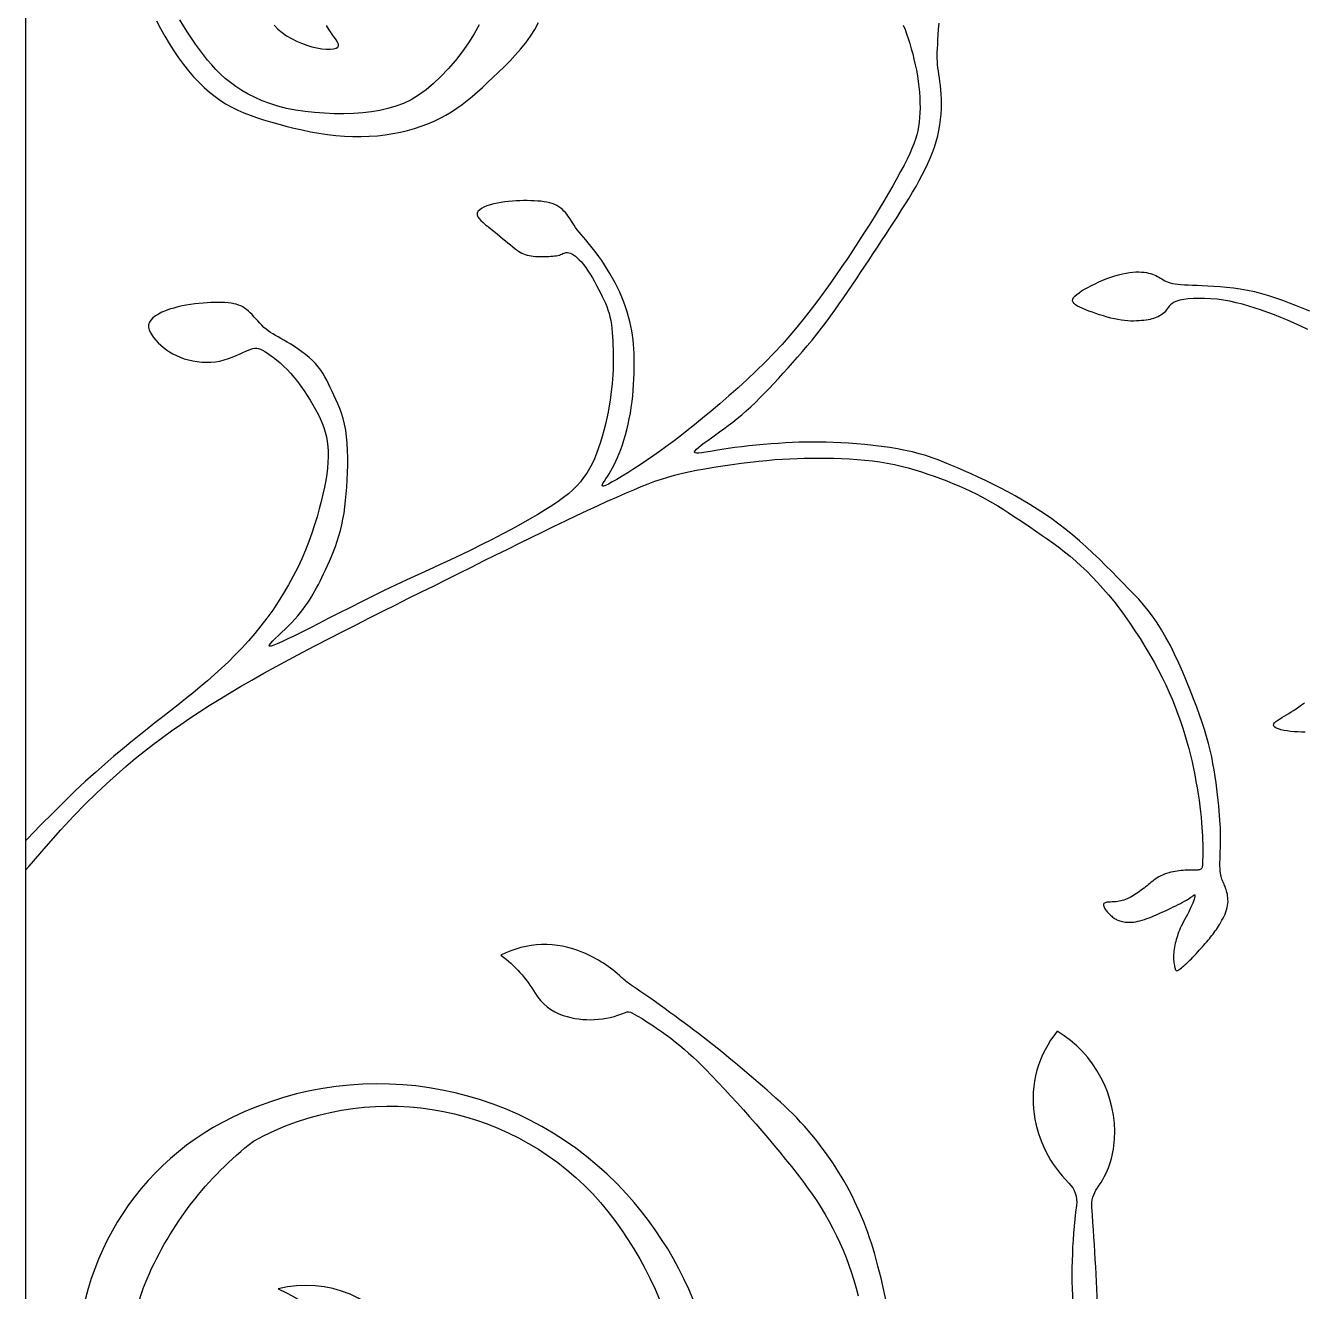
# Model space of a CAD drawing. Header units: millimetres. Extents: x 14385 to 129787, y 107826 to 186798.
# Drawn here: x 30828.7 to 31247, y 118956.4 to 119370.6 of the extents above; entities that cross this region are included whole.
import ezdxf

# ---------------------------------------------------------------- set-up
doc = ezdxf.new("R2010")
doc.units = ezdxf.units.MM
doc.header["$LTSCALE"] = 1000

msp = doc.modelspace()

# ---------------------------------------------------------------- linework, layer by layer
at = {"color": 252, "ltscale": 0.1}
msp.add_lwpolyline([(31528.71, 119784.86), (30828.71, 119784.86), (30828.71, 117984.86), (31528.71, 117984.86)], close=True, dxfattribs=at)
for points in [[(30828.71, 119094.23), (30829.84, 119095.56), (30835.42, 119102), (30840.26, 119107.41), (30844.5, 119111.97), (30848.3, 119115.89), (30851.81, 119119.35), (30855.16, 119122.52), (30858.4, 119125.46), (30861.54, 119128.2), (30864.6, 119130.76), (30867.61, 119133.17), (30870.58, 119135.46), (30873.54, 119137.66), (30876.49, 119139.8), (30879.47, 119141.89), (30882.49, 119143.96), (30885.58, 119146.01), (30888.75, 119148.07), (30892.03, 119150.13), (30895.43, 119152.2), (30898.99, 119154.31), (30902.72, 119156.46), (30906.63, 119158.66), (30910.7, 119160.9), (30914.9, 119163.17), (30919.21, 119165.46), (30923.58, 119167.76), (30928, 119170.05), (30932.43, 119172.32), (30936.84, 119174.56), (30941.2, 119176.77), (30945.52, 119178.94), (30949.79, 119181.08), (30954.01, 119183.19), (30958.2, 119185.27), (30962.34, 119187.33), (30966.44, 119189.37), (30970.51, 119191.4), (30974.54, 119193.41), (30978.53, 119195.41), (30982.49, 119197.38), (30986.4, 119199.33), (30990.27, 119201.26), (30994.09, 119203.14), (30997.87, 119204.99), (31001.6, 119206.8), (31005.27, 119208.56), (31008.86, 119210.27), (31012.36, 119211.91), (31015.74, 119213.47), (31018.98, 119214.94), (31022.06, 119216.32), (31024.95, 119217.59), (31027.63, 119218.73), (31030.1, 119219.76), (31032.4, 119220.67), (31034.57, 119221.48), (31036.68, 119222.2), (31038.78, 119222.86), (31040.92, 119223.46), (31043.17, 119224.02), (31045.57, 119224.56), (31048.17, 119225.08), (31050.93, 119225.59), (31053.82, 119226.08), (31056.78, 119226.55), (31059.78, 119226.99), (31062.76, 119227.39), (31065.69, 119227.75), (31068.52, 119228.07), (31071.21, 119228.34), (31073.78, 119228.57), (31076.26, 119228.75), (31078.68, 119228.89), (31081.04, 119228.99), (31083.4, 119229.06), (31085.76, 119229.1), (31088.15, 119229.11), (31090.6, 119229.09), (31093.1, 119229.05), (31095.62, 119228.97), (31098.16, 119228.84), (31100.7, 119228.67), (31103.23, 119228.45), (31105.72, 119228.17), (31108.16, 119227.83), (31110.55, 119227.42), (31112.88, 119226.95), (31115.16, 119226.42), (31117.39, 119225.85), (31119.58, 119225.22), (31121.73, 119224.56), (31123.84, 119223.87), (31125.92, 119223.14), (31127.98, 119222.39), (31130.01, 119221.62), (31132, 119220.82), (31133.97, 119220), (31135.9, 119219.15), (31137.8, 119218.27), (31139.66, 119217.36), (31141.47, 119216.42), (31143.25, 119215.45), (31145, 119214.45), (31146.72, 119213.41), (31148.44, 119212.34), (31150.15, 119211.25), (31151.88, 119210.12), (31153.63, 119208.96), (31155.4, 119207.77), (31157.22, 119206.56), (31159.07, 119205.31), (31160.95, 119204.02), (31162.84, 119202.7), (31164.73, 119201.33), (31166.63, 119199.92), (31168.51, 119198.46), (31170.37, 119196.95), (31172.21, 119195.38), (31174.02, 119193.75), (31175.82, 119192.05), (31177.6, 119190.26), (31179.36, 119188.4), (31181.12, 119186.44), (31182.88, 119184.38), (31184.64, 119182.21), (31186.4, 119179.93), (31188.15, 119177.56), (31189.89, 119175.1), (31191.59, 119172.59), (31193.25, 119170.04), (31194.86, 119167.46), (31196.39, 119164.88), (31197.85, 119162.32), (31199.21, 119159.8), (31200.48, 119157.3), (31201.67, 119154.84), (31202.78, 119152.42), (31203.81, 119150.02), (31204.76, 119147.65), (31205.65, 119145.32), (31206.47, 119143.01), (31207.23, 119140.73), (31207.93, 119138.48), (31208.58, 119136.25), (31209.18, 119134.05), (31209.73, 119131.86), (31210.24, 119129.7), (31210.7, 119127.55), (31211.14, 119125.42), (31211.53, 119123.3), (31211.9, 119121.21), (31212.23, 119119.16), (31212.53, 119117.16), (31212.79, 119115.21), (31213.02, 119113.33), (31213.22, 119111.54), (31213.38, 119109.83), (31213.5, 119108.23), (31213.6, 119106.73), (31213.67, 119105.33), (31213.71, 119104.04), (31213.73, 119102.85), (31213.75, 119101.76), (31213.75, 119100.77), (31213.74, 119099.89), (31213.74, 119099.1), (31213.73, 119098.41), (31213.72, 119097.81), (31213.71, 119097.28), (31213.69, 119096.82), (31213.68, 119096.41), (31213.66, 119096.07), (31213.64, 119095.76), (31213.61, 119095.49), (31213.58, 119095.26), (31213.53, 119095.06), (31213.47, 119094.88), (31213.38, 119094.74), (31213.27, 119094.61), (31213.13, 119094.51), (31212.94, 119094.43), (31212.72, 119094.37), (31212.46, 119094.32), (31212.16, 119094.29), (31211.83, 119094.27), (31211.46, 119094.25), (31211.05, 119094.24), (31210.61, 119094.24), (31210.14, 119094.24), (31209.64, 119094.24), (31209.11, 119094.23), (31208.56, 119094.22), (31207.98, 119094.2), (31207.37, 119094.16), (31206.74, 119094.11), (31206.09, 119094.04), (31205.42, 119093.95), (31204.73, 119093.83), (31204.03, 119093.69), (31203.32, 119093.53), (31202.62, 119093.34), (31201.93, 119093.12), (31201.25, 119092.89), (31200.61, 119092.63), (31199.99, 119092.34), (31199.41, 119092.04), (31198.87, 119091.72), (31198.36, 119091.38), (31197.86, 119091.02), (31197.39, 119090.66), (31196.92, 119090.28), (31196.46, 119089.9), (31196, 119089.52), (31195.54, 119089.14), (31195.06, 119088.76), (31194.59, 119088.38), (31194.1, 119088.01), (31193.61, 119087.64), (31193.11, 119087.28), (31192.61, 119086.92), (31192.1, 119086.58), (31191.58, 119086.25), (31191.07, 119085.93), (31190.54, 119085.63), (31190.02, 119085.34), (31189.5, 119085.08), (31188.98, 119084.84), (31188.46, 119084.63), (31187.94, 119084.45), (31187.44, 119084.29), (31186.93, 119084.17), (31186.44, 119084.06), (31185.95, 119083.98), (31185.47, 119083.92), (31184.99, 119083.88), (31184.53, 119083.84), (31184.08, 119083.82), (31183.63, 119083.8), (31183.21, 119083.78), (31182.8, 119083.75), (31182.43, 119083.71), (31182.1, 119083.66), (31181.82, 119083.58), (31181.59, 119083.47), (31181.42, 119083.33), (31181.31, 119083.15), (31181.27, 119082.93), (31181.28, 119082.69), (31181.35, 119082.42), (31181.46, 119082.13), (31181.61, 119081.82), (31181.8, 119081.51), (31182.02, 119081.19), (31182.26, 119080.88), (31182.53, 119080.56), (31182.8, 119080.26), (31183.09, 119079.96), (31183.39, 119079.68), (31183.69, 119079.4), (31183.99, 119079.15), (31184.28, 119078.91), (31184.56, 119078.69), (31184.83, 119078.5), (31185.1, 119078.32), (31185.38, 119078.15), (31185.67, 119078), (31185.98, 119077.87), (31186.31, 119077.74), (31186.66, 119077.62), (31187.05, 119077.51), (31187.46, 119077.4), (31187.91, 119077.32), (31188.39, 119077.25), (31188.89, 119077.2), (31189.43, 119077.17), (31189.99, 119077.17), (31190.58, 119077.2), (31191.19, 119077.27), (31191.83, 119077.37), (31192.5, 119077.5), (31193.19, 119077.67), (31193.92, 119077.87), (31194.67, 119078.11), (31195.45, 119078.37), (31196.26, 119078.67), (31197.11, 119079), (31197.97, 119079.36), (31198.86, 119079.74), (31199.75, 119080.14), (31200.65, 119080.55), (31201.54, 119080.96), (31202.42, 119081.38), (31203.29, 119081.79), (31204.13, 119082.2), (31204.94, 119082.59), (31205.72, 119082.98), (31206.46, 119083.36), (31207.16, 119083.72), (31207.82, 119084.08), (31208.42, 119084.43), (31208.96, 119084.77), (31209.45, 119085.1), (31209.88, 119085.4), (31210.24, 119085.67), (31210.55, 119085.89), (31210.8, 119086.05), (31210.99, 119086.14), (31211.12, 119086.14), (31211.19, 119086.04), (31211.21, 119085.83), (31211.17, 119085.53), (31211.08, 119085.13), (31210.93, 119084.65), (31210.74, 119084.09), (31210.5, 119083.48), (31210.22, 119082.8), (31209.9, 119082.09), (31209.54, 119081.34), (31209.15, 119080.57), (31208.74, 119079.77), (31208.32, 119078.98), (31207.9, 119078.18), (31207.49, 119077.4), (31207.1, 119076.64), (31206.74, 119075.91), (31206.42, 119075.22), (31206.13, 119074.56), (31205.87, 119073.92), (31205.64, 119073.31), (31205.44, 119072.71), (31205.25, 119072.11), (31205.08, 119071.52), (31204.93, 119070.91), (31204.78, 119070.3), (31204.65, 119069.67), (31204.52, 119069.04), (31204.42, 119068.41), (31204.33, 119067.78), (31204.26, 119067.17), (31204.21, 119066.57), (31204.19, 119065.98), (31204.2, 119065.43), (31204.22, 119064.9), (31204.27, 119064.39), (31204.33, 119063.92), (31204.39, 119063.48), (31204.47, 119063.08), (31204.55, 119062.72), (31204.62, 119062.39), (31204.69, 119062.1), (31204.76, 119061.86), (31204.83, 119061.66), (31204.92, 119061.51), (31205.03, 119061.41), (31205.16, 119061.37), (31205.33, 119061.38), (31205.53, 119061.44), (31205.78, 119061.56), (31206.07, 119061.74), (31206.4, 119061.97), (31206.77, 119062.25), (31207.17, 119062.57), (31207.59, 119062.94), (31208.04, 119063.34), (31208.51, 119063.78), (31209, 119064.24), (31209.5, 119064.74), (31210.02, 119065.26), (31210.54, 119065.79), (31211.07, 119066.34), (31211.59, 119066.9), (31212.11, 119067.46), (31212.63, 119068.02), (31213.14, 119068.58), (31213.63, 119069.13), (31214.12, 119069.68), (31214.59, 119070.22), (31215.05, 119070.76), (31215.49, 119071.28), (31215.92, 119071.8), (31216.33, 119072.32), (31216.73, 119072.82), (31217.11, 119073.32), (31217.49, 119073.82), (31217.85, 119074.33), (31218.21, 119074.85), (31218.57, 119075.39), (31218.93, 119075.95), (31219.29, 119076.54), (31219.66, 119077.17), (31220.02, 119077.82), (31220.38, 119078.49), (31220.72, 119079.18), (31221.04, 119079.88), (31221.32, 119080.58), (31221.56, 119081.28), (31221.75, 119081.98), (31221.89, 119082.66), (31221.98, 119083.32), (31222.02, 119083.97), (31222.01, 119084.6), (31221.97, 119085.21), (31221.9, 119085.8), (31221.8, 119086.36), (31221.68, 119086.9), (31221.55, 119087.42), (31221.4, 119087.91), (31221.23, 119088.39), (31221.06, 119088.84), (31220.89, 119089.27), (31220.71, 119089.69), (31220.53, 119090.1), (31220.35, 119090.5), (31220.18, 119090.89), (31220.02, 119091.28), (31219.87, 119091.71), (31219.74, 119092.17), (31219.62, 119092.69), (31219.52, 119093.29), (31219.45, 119093.98), (31219.4, 119094.77), (31219.39, 119095.69), (31219.39, 119096.71), (31219.42, 119097.82), (31219.45, 119099.01), (31219.49, 119100.25), (31219.53, 119101.52), (31219.56, 119102.81), (31219.58, 119104.11), (31219.58, 119105.39), (31219.56, 119106.67), (31219.52, 119107.97), (31219.45, 119109.3), (31219.37, 119110.68), (31219.26, 119112.13), (31219.14, 119113.66), (31218.99, 119115.29), (31218.82, 119117.04), (31218.62, 119118.89), (31218.39, 119120.82), (31218.13, 119122.84), (31217.83, 119124.91), (31217.49, 119127.03), (31217.1, 119129.17), (31216.67, 119131.34), (31216.17, 119133.52), (31215.62, 119135.71), (31215, 119137.95), (31214.32, 119140.23), (31213.56, 119142.6), (31212.72, 119145.05), (31211.8, 119147.61), (31210.78, 119150.29), (31209.68, 119153.11), (31208.49, 119156.03), (31207.24, 119158.99), (31205.92, 119161.96), (31204.55, 119164.88), (31203.15, 119167.71), (31201.72, 119170.4), (31200.28, 119172.91), (31198.83, 119175.21), (31197.37, 119177.31), (31195.88, 119179.26), (31194.36, 119181.1), (31192.8, 119182.87), (31191.18, 119184.6), (31189.5, 119186.35), (31187.74, 119188.14), (31185.9, 119190.02), (31183.98, 119191.96), (31181.99, 119193.95), (31179.94, 119195.96), (31177.83, 119197.98), (31175.67, 119199.99), (31173.46, 119201.96), (31171.22, 119203.87), (31168.96, 119205.71), (31166.66, 119207.48), (31164.34, 119209.18), (31162, 119210.8), (31159.63, 119212.37), (31157.24, 119213.87), (31154.84, 119215.31), (31152.41, 119216.7), (31149.97, 119218.04), (31147.53, 119219.33), (31145.09, 119220.56), (31142.68, 119221.74), (31140.29, 119222.87), (31137.96, 119223.94), (31135.69, 119224.96), (31133.48, 119225.92), (31131.36, 119226.82), (31129.29, 119227.67), (31127.25, 119228.46), (31125.21, 119229.2), (31123.14, 119229.88), (31121, 119230.51), (31118.78, 119231.09), (31116.44, 119231.62), (31113.96, 119232.09), (31111.37, 119232.52), (31108.69, 119232.89), (31105.98, 119233.22), (31103.25, 119233.51), (31100.55, 119233.75), (31097.9, 119233.94), (31095.35, 119234.1), (31092.91, 119234.21), (31090.58, 119234.29), (31088.32, 119234.33), (31086.12, 119234.33), (31083.93, 119234.3), (31081.75, 119234.24), (31079.54, 119234.15), (31077.27, 119234.03), (31074.94, 119233.88), (31072.55, 119233.71), (31070.13, 119233.52), (31067.71, 119233.3), (31065.31, 119233.06), (31062.96, 119232.79), (31060.68, 119232.51), (31058.49, 119232.21), (31056.43, 119231.89), (31054.51, 119231.58), (31052.77, 119231.29), (31051.24, 119231.04), (31049.93, 119230.85), (31048.88, 119230.74), (31048.11, 119230.74), (31047.65, 119230.85), (31047.52, 119231.1), (31047.69, 119231.48), (31048.12, 119231.98), (31048.79, 119232.58), (31049.65, 119233.27), (31050.68, 119234.03), (31051.83, 119234.86), (31053.07, 119235.75), (31054.38, 119236.67), (31055.73, 119237.64), (31057.12, 119238.65), (31058.55, 119239.71), (31060, 119240.82), (31061.48, 119241.99), (31062.96, 119243.22), (31064.45, 119244.52), (31065.94, 119245.87), (31067.43, 119247.29), (31068.93, 119248.77), (31070.43, 119250.31), (31071.94, 119251.89), (31073.45, 119253.51), (31074.99, 119255.18), (31076.53, 119256.88), (31078.1, 119258.61), (31079.67, 119260.37), (31081.25, 119262.16), (31082.83, 119263.98), (31084.41, 119265.83), (31085.97, 119267.71), (31087.52, 119269.61), (31089.04, 119271.55), (31090.53, 119273.51), (31092, 119275.49), (31093.45, 119277.5), (31094.87, 119279.52), (31096.28, 119281.56), (31097.68, 119283.62), (31099.07, 119285.68), (31100.46, 119287.75), (31101.85, 119289.83), (31103.23, 119291.9), (31104.61, 119293.98), (31105.99, 119296.06), (31107.36, 119298.13), (31108.71, 119300.19), (31110.06, 119302.23), (31111.39, 119304.27), (31112.71, 119306.29), (31114, 119308.29), (31115.27, 119310.27), (31116.5, 119312.23), (31117.7, 119314.18), (31118.86, 119316.11), (31119.97, 119318.01), (31121.02, 119319.9), (31122.02, 119321.76), (31122.96, 119323.61), (31123.83, 119325.44), (31124.63, 119327.26), (31125.36, 119329.07), (31126.01, 119330.88), (31126.58, 119332.69), (31127.06, 119334.5), (31127.46, 119336.31), (31127.77, 119338.11), (31128, 119339.9), (31128.16, 119341.66), (31128.26, 119343.38), (31128.29, 119345.04), (31128.28, 119346.64), (31128.21, 119348.17), (31128.1, 119349.62), (31127.96, 119350.98), (31127.8, 119352.27), (31127.63, 119353.49), (31127.46, 119354.66), (31127.29, 119355.77), (31127.15, 119356.83), (31127.04, 119357.86), (31126.96, 119358.86), (31126.92, 119359.85), (31126.91, 119360.88), (31126.93, 119361.96), (31126.98, 119363.14), (31127.05, 119364.45), (31127.14, 119365.91), (31127.25, 119367.56), (31127.36, 119369.41), (31127.49, 119371.44)], [(31115.81, 119370.76), (31116.37, 119369.35), (31116.9, 119367.88), (31117.42, 119366.34), (31117.92, 119364.73), (31118.41, 119363.06), (31118.87, 119361.34), (31119.3, 119359.58), (31119.71, 119357.79), (31120.07, 119355.98), (31120.4, 119354.17), (31120.67, 119352.36), (31120.9, 119350.57), (31121.07, 119348.8), (31121.19, 119347.06), (31121.25, 119345.35), (31121.27, 119343.69), (31121.23, 119342.07), (31121.14, 119340.52), (31120.99, 119339.02), (31120.79, 119337.59), (31120.53, 119336.2), (31120.2, 119334.82), (31119.78, 119333.41), (31119.26, 119331.96), (31118.64, 119330.41), (31117.91, 119328.76), (31117.04, 119326.95), (31116.05, 119324.98), (31114.92, 119322.86), (31113.69, 119320.6), (31112.36, 119318.22), (31110.93, 119315.75), (31109.44, 119313.2), (31107.88, 119310.6), (31106.27, 119307.96), (31104.62, 119305.31), (31102.93, 119302.64), (31101.2, 119299.96), (31099.43, 119297.26), (31097.61, 119294.54), (31095.75, 119291.8), (31093.84, 119289.04), (31091.88, 119286.26), (31089.87, 119283.45), (31087.8, 119280.62), (31085.65, 119277.78), (31083.43, 119274.92), (31081.1, 119272.05), (31078.67, 119269.17), (31076.13, 119266.29), (31073.45, 119263.4), (31070.65, 119260.52), (31067.73, 119257.66), (31064.76, 119254.84), (31061.75, 119252.09), (31058.75, 119249.42), (31055.79, 119246.86), (31052.91, 119244.42), (31050.15, 119242.13), (31047.53, 119239.99), (31045.04, 119238.01), (31042.67, 119236.16), (31040.38, 119234.43), (31038.18, 119232.79), (31036.02, 119231.24), (31033.9, 119229.75), (31031.8, 119228.31), (31029.7, 119226.91), (31027.64, 119225.56), (31025.66, 119224.3), (31023.8, 119223.15), (31022.1, 119222.13), (31020.61, 119221.27), (31019.36, 119220.6), (31018.4, 119220.15), (31017.76, 119219.92), (31017.41, 119219.91), (31017.3, 119220.1), (31017.41, 119220.46), (31017.68, 119220.96), (31018.08, 119221.58), (31018.56, 119222.31), (31019.1, 119223.11), (31019.64, 119223.96), (31020.18, 119224.88), (31020.73, 119225.86), (31021.28, 119226.91), (31021.82, 119228.03), (31022.36, 119229.24), (31022.89, 119230.54), (31023.42, 119231.93), (31023.93, 119233.42), (31024.43, 119235), (31024.91, 119236.65), (31025.37, 119238.37), (31025.79, 119240.14), (31026.18, 119241.96), (31026.53, 119243.81), (31026.83, 119245.67), (31027.09, 119247.55), (31027.3, 119249.42), (31027.46, 119251.29), (31027.59, 119253.13), (31027.68, 119254.95), (31027.74, 119256.73), (31027.77, 119258.46), (31027.78, 119260.14), (31027.77, 119261.75), (31027.74, 119263.31), (31027.67, 119264.83), (31027.57, 119266.32), (31027.43, 119267.79), (31027.24, 119269.26), (31027.01, 119270.75), (31026.72, 119272.25), (31026.37, 119273.79), (31025.96, 119275.35), (31025.49, 119276.94), (31024.97, 119278.53), (31024.39, 119280.14), (31023.76, 119281.74), (31023.07, 119283.34), (31022.34, 119284.92), (31021.56, 119286.47), (31020.73, 119288), (31019.87, 119289.5), (31018.98, 119290.95), (31018.08, 119292.36), (31017.17, 119293.71), (31016.25, 119295), (31015.35, 119296.23), (31014.45, 119297.39), (31013.58, 119298.48), (31012.74, 119299.5), (31011.93, 119300.47), (31011.16, 119301.38), (31010.44, 119302.24), (31009.78, 119303.06), (31009.17, 119303.83), (31008.63, 119304.56), (31008.15, 119305.26), (31007.71, 119305.93), (31007.3, 119306.57), (31006.91, 119307.18), (31006.52, 119307.76), (31006.13, 119308.33), (31005.73, 119308.88), (31005.29, 119309.41), (31004.82, 119309.92), (31004.31, 119310.41), (31003.76, 119310.87), (31003.15, 119311.3), (31002.5, 119311.69), (31001.78, 119312.04), (31001, 119312.34), (31000.16, 119312.6), (30999.26, 119312.81), (30998.29, 119312.98), (30997.28, 119313.11), (30996.22, 119313.2), (30995.12, 119313.27), (30993.98, 119313.31), (30992.81, 119313.33), (30991.62, 119313.33), (30990.41, 119313.31), (30989.18, 119313.26), (30987.95, 119313.19), (30986.71, 119313.08), (30985.47, 119312.94), (30984.24, 119312.76), (30983.02, 119312.53), (30981.82, 119312.26), (30980.67, 119311.94), (30979.6, 119311.58), (30978.63, 119311.18), (30977.8, 119310.74), (30977.14, 119310.26), (30976.67, 119309.76), (30976.43, 119309.22), (30976.43, 119308.66), (30976.66, 119308.07), (30977.08, 119307.45), (30977.66, 119306.81), (30978.38, 119306.14), (30979.2, 119305.45), (30980.09, 119304.74), (30981.02, 119304), (30981.96, 119303.24), (30982.91, 119302.47), (30983.84, 119301.7), (30984.76, 119300.94), (30985.65, 119300.2), (30986.49, 119299.5), (30987.29, 119298.84), (30988.04, 119298.24), (30988.72, 119297.7), (30989.34, 119297.23), (30989.93, 119296.81), (30990.49, 119296.45), (30991.04, 119296.15), (30991.59, 119295.89), (30992.16, 119295.67), (30992.76, 119295.49), (30993.4, 119295.35), (30994.08, 119295.24), (30994.79, 119295.15), (30995.51, 119295.09), (30996.26, 119295.06), (30997, 119295.04), (30997.74, 119295.03), (30998.47, 119295.04), (30999.18, 119295.05), (30999.87, 119295.08), (31000.53, 119295.11), (31001.15, 119295.16), (31001.75, 119295.23), (31002.31, 119295.31), (31002.83, 119295.42), (31003.3, 119295.54), (31003.73, 119295.69), (31004.12, 119295.86), (31004.49, 119296.01), (31004.85, 119296.16), (31005.2, 119296.27), (31005.57, 119296.34), (31005.97, 119296.35), (31006.39, 119296.29), (31006.87, 119296.15), (31007.39, 119295.92), (31007.94, 119295.59), (31008.54, 119295.17), (31009.16, 119294.64), (31009.82, 119294.01), (31010.5, 119293.28), (31011.2, 119292.42), (31011.92, 119291.46), (31012.64, 119290.4), (31013.37, 119289.26), (31014.1, 119288.07), (31014.81, 119286.84), (31015.49, 119285.6), (31016.15, 119284.37), (31016.77, 119283.16), (31017.35, 119282), (31017.89, 119280.88), (31018.37, 119279.77), (31018.81, 119278.68), (31019.21, 119277.58), (31019.56, 119276.45), (31019.86, 119275.3), (31020.11, 119274.09), (31020.32, 119272.83), (31020.49, 119271.52), (31020.61, 119270.17), (31020.71, 119268.79), (31020.78, 119267.39), (31020.83, 119265.99), (31020.86, 119264.6), (31020.89, 119263.23), (31020.9, 119261.88), (31020.91, 119260.54), (31020.9, 119259.19), (31020.86, 119257.82), (31020.8, 119256.4), (31020.71, 119254.92), (31020.58, 119253.36), (31020.4, 119251.71), (31020.18, 119249.94), (31019.9, 119248.08), (31019.58, 119246.14), (31019.22, 119244.16), (31018.81, 119242.15), (31018.36, 119240.13), (31017.87, 119238.12), (31017.33, 119236.16), (31016.76, 119234.25), (31016.15, 119232.4), (31015.49, 119230.61), (31014.77, 119228.89), (31014, 119227.24), (31013.15, 119225.65), (31012.24, 119224.14), (31011.25, 119222.69), (31010.17, 119221.31), (31009, 119219.99), (31007.7, 119218.7), (31006.26, 119217.43), (31004.65, 119216.15), (31002.87, 119214.85), (31000.88, 119213.5), (30998.68, 119212.1), (30996.24, 119210.62), (30993.58, 119209.07), (30990.74, 119207.46), (30987.73, 119205.82), (30984.59, 119204.15), (30981.33, 119202.46), (30977.99, 119200.78), (30974.58, 119199.1), (30971.14, 119197.45), (30967.67, 119195.82), (30964.15, 119194.18), (30960.61, 119192.55), (30957.02, 119190.89), (30953.4, 119189.21), (30949.74, 119187.5), (30946.05, 119185.73), (30942.32, 119183.92), (30938.6, 119182.07), (30934.94, 119180.23), (30931.36, 119178.41), (30927.93, 119176.66), (30924.67, 119175), (30921.65, 119173.45), (30918.9, 119172.06), (30916.45, 119170.84), (30914.32, 119169.8), (30912.52, 119168.94), (30911.03, 119168.28), (30909.87, 119167.82), (30909.03, 119167.56), (30908.53, 119167.5), (30908.35, 119167.65), (30908.5, 119168.02), (30908.93, 119168.57), (30909.6, 119169.28), (30910.45, 119170.12), (30911.44, 119171.06), (30912.51, 119172.08), (30913.63, 119173.15), (30914.73, 119174.24), (30915.78, 119175.32), (30916.77, 119176.4), (30917.71, 119177.47), (30918.59, 119178.53), (30919.41, 119179.58), (30920.19, 119180.61), (30920.91, 119181.63), (30921.59, 119182.64), (30922.22, 119183.63), (30922.81, 119184.62), (30923.37, 119185.63), (30923.92, 119186.65), (30924.47, 119187.71), (30925.02, 119188.81), (30925.58, 119189.97), (30926.18, 119191.21), (30926.8, 119192.52), (30927.46, 119193.91), (30928.12, 119195.37), (30928.79, 119196.91), (30929.45, 119198.5), (30930.08, 119200.15), (30930.68, 119201.86), (30931.22, 119203.61), (30931.72, 119205.4), (30932.15, 119207.24), (30932.53, 119209.14), (30932.87, 119211.09), (30933.15, 119213.11), (30933.4, 119215.2), (30933.61, 119217.37), (30933.79, 119219.61), (30933.93, 119221.94), (30934.04, 119224.33), (30934.09, 119226.74), (30934.1, 119229.16), (30934.04, 119231.54), (30933.91, 119233.86), (30933.7, 119236.1), (30933.41, 119238.21), (30933.02, 119240.18), (30932.56, 119242.02), (30932.03, 119243.73), (30931.45, 119245.34), (30930.84, 119246.84), (30930.21, 119248.27), (30929.58, 119249.62), (30928.97, 119250.92), (30928.38, 119252.18), (30927.8, 119253.39), (30927.22, 119254.56), (30926.61, 119255.71), (30925.96, 119256.82), (30925.24, 119257.9), (30924.45, 119258.96), (30923.55, 119260), (30922.54, 119261.02), (30921.45, 119262.02), (30920.28, 119262.98), (30919.07, 119263.9), (30917.84, 119264.78), (30916.62, 119265.6), (30915.43, 119266.35), (30914.29, 119267.04), (30913.23, 119267.65), (30912.24, 119268.21), (30911.31, 119268.72), (30910.45, 119269.21), (30909.63, 119269.69), (30908.85, 119270.17), (30908.1, 119270.69), (30907.38, 119271.25), (30906.68, 119271.87), (30905.99, 119272.54), (30905.32, 119273.23), (30904.67, 119273.95), (30904.03, 119274.66), (30903.4, 119275.36), (30902.78, 119276.02), (30902.18, 119276.64), (30901.58, 119277.2), (30900.98, 119277.7), (30900.37, 119278.14), (30899.75, 119278.53), (30899.09, 119278.87), (30898.38, 119279.16), (30897.63, 119279.4), (30896.81, 119279.6), (30895.93, 119279.76), (30894.97, 119279.88), (30893.96, 119279.97), (30892.88, 119280.02), (30891.75, 119280.04), (30890.56, 119280.03), (30889.33, 119279.99), (30888.06, 119279.92), (30886.75, 119279.83), (30885.42, 119279.7), (30884.05, 119279.55), (30882.68, 119279.36), (30881.29, 119279.13), (30879.9, 119278.87), (30878.52, 119278.55), (30877.15, 119278.19), (30875.8, 119277.77), (30874.5, 119277.3), (30873.28, 119276.79), (30872.15, 119276.22), (30871.16, 119275.61), (30870.31, 119274.96), (30869.65, 119274.26), (30869.2, 119273.52), (30868.97, 119272.74), (30868.96, 119271.93), (30869.13, 119271.1), (30869.48, 119270.25), (30869.97, 119269.39), (30870.58, 119268.53), (30871.29, 119267.68), (30872.08, 119266.85), (30872.93, 119266.05), (30873.83, 119265.27), (30874.8, 119264.53), (30875.83, 119263.84), (30876.92, 119263.19), (30878.07, 119262.6), (30879.3, 119262.07), (30880.59, 119261.6), (30881.96, 119261.21), (30883.38, 119260.89), (30884.84, 119260.66), (30886.33, 119260.51), (30887.84, 119260.45), (30889.34, 119260.48), (30890.83, 119260.62), (30892.28, 119260.85), (30893.68, 119261.19), (30895.04, 119261.62), (30896.32, 119262.09), (30897.54, 119262.6), (30898.69, 119263.12), (30899.75, 119263.62), (30900.72, 119264.07), (30901.59, 119264.45), (30902.36, 119264.75), (30903.06, 119264.94), (30903.69, 119265.04), (30904.31, 119265.03), (30904.91, 119264.93), (30905.55, 119264.72), (30906.23, 119264.4), (30906.98, 119263.97), (30907.83, 119263.44), (30908.76, 119262.8), (30909.77, 119262.05), (30910.83, 119261.2), (30911.94, 119260.25), (30913.08, 119259.2), (30914.23, 119258.06), (30915.39, 119256.82), (30916.53, 119255.5), (30917.65, 119254.1), (30918.75, 119252.64), (30919.81, 119251.13), (30920.83, 119249.6), (30921.81, 119248.06), (30922.72, 119246.51), (30923.58, 119244.99), (30924.36, 119243.49), (30925.07, 119242.01), (30925.71, 119240.55), (30926.26, 119239.08), (30926.73, 119237.59), (30927.12, 119236.08), (30927.41, 119234.52), (30927.6, 119232.92), (30927.71, 119231.25), (30927.71, 119229.52), (30927.63, 119227.7), (30927.46, 119225.81), (30927.2, 119223.83), (30926.87, 119221.76), (30926.46, 119219.58), (30925.97, 119217.3), (30925.41, 119214.92), (30924.78, 119212.43), (30924.07, 119209.86), (30923.26, 119207.21), (30922.37, 119204.5), (30921.37, 119201.74), (30920.27, 119198.94), (30919.06, 119196.12), (30917.73, 119193.29), (30916.29, 119190.45), (30914.75, 119187.63), (30913.11, 119184.83), (30911.38, 119182.07), (30909.56, 119179.36), (30907.67, 119176.72), (30905.71, 119174.14), (30903.69, 119171.65), (30901.61, 119169.24), (30899.47, 119166.91), (30897.29, 119164.65), (30895.06, 119162.45), (30892.8, 119160.31), (30890.5, 119158.22), (30888.17, 119156.18), (30885.81, 119154.18), (30883.42, 119152.21), (30881.01, 119150.25), (30878.57, 119148.31), (30876.09, 119146.36), (30873.58, 119144.4), (30871.04, 119142.41), (30868.45, 119140.38), (30865.83, 119138.3), (30863.14, 119136.14), (30860.39, 119133.88), (30857.55, 119131.5), (30854.6, 119128.96), (30851.54, 119126.24), (30848.33, 119123.32), (30844.98, 119120.16), (30841.45, 119116.75), (30837.69, 119113.01), (30833.64, 119108.91), (30829.25, 119104.37), (30828.71, 119103.81)], [(30871.56, 119372.15), (30872.87, 119369.67), (30874.25, 119367.19), (30875.7, 119364.75), (30877.2, 119362.36), (30878.75, 119360.07), (30880.34, 119357.89), (30881.98, 119355.82), (30883.65, 119353.88), (30885.36, 119352.06), (30887.1, 119350.37), (30888.88, 119348.81), (30890.67, 119347.38), (30892.49, 119346.09), (30894.34, 119344.92), (30896.21, 119343.88), (30898.13, 119342.93), (30900.11, 119342.07), (30902.16, 119341.28), (30904.29, 119340.53), (30906.51, 119339.82), (30908.83, 119339.12), (30911.27, 119338.42), (30913.82, 119337.73), (30916.44, 119337.07), (30919.13, 119336.45), (30921.88, 119335.88), (30924.65, 119335.37), (30927.44, 119334.95), (30930.23, 119334.63), (30933.01, 119334.41), (30935.75, 119334.3), (30938.47, 119334.3), (30941.14, 119334.4), (30943.77, 119334.59), (30946.34, 119334.88), (30948.85, 119335.26), (30951.29, 119335.73), (30953.65, 119336.29), (30955.93, 119336.93), (30958.13, 119337.65), (30960.26, 119338.45), (30962.32, 119339.33), (30964.3, 119340.28), (30966.2, 119341.3), (30968.04, 119342.39), (30969.8, 119343.55), (30971.52, 119344.78), (30973.19, 119346.08), (30974.84, 119347.45), (30976.5, 119348.89), (30978.16, 119350.39), (30979.85, 119351.97), (30981.6, 119353.62), (30983.4, 119355.34), (30985.23, 119357.14), (30987.07, 119359), (30988.88, 119360.93), (30990.63, 119362.93), (30992.3, 119365), (30993.84, 119367.13), (30995.24, 119369.32), (30996.47, 119371.58)], [(30977.05, 119370.85), (30975.41, 119367.9), (30973.55, 119364.93), (30971.51, 119362.01), (30969.31, 119359.18), (30966.99, 119356.47), (30964.59, 119353.94), (30962.15, 119351.63), (30959.69, 119349.58), (30957.24, 119347.84), (30954.79, 119346.37), (30952.32, 119345.17), (30949.82, 119344.2), (30947.25, 119343.43), (30944.6, 119342.84), (30941.85, 119342.4), (30938.97, 119342.09), (30935.97, 119341.88), (30932.86, 119341.78), (30929.68, 119341.78), (30926.47, 119341.9), (30923.26, 119342.13), (30920.11, 119342.47), (30917.03, 119342.94), (30914.07, 119343.53), (30911.27, 119344.25), (30908.62, 119345.09), (30906.11, 119346.03), (30903.76, 119347.07), (30901.54, 119348.2), (30899.47, 119349.4), (30897.53, 119350.66), (30895.72, 119351.98), (30894.04, 119353.34), (30892.47, 119354.76), (30890.99, 119356.22), (30889.59, 119357.75), (30888.24, 119359.34), (30886.93, 119361.01), (30885.63, 119362.75), (30884.34, 119364.57), (30883.03, 119366.48), (30881.72, 119368.46), (30880.42, 119370.49), (30879.15, 119372.55)], [(30910, 119370.72), (30911.25, 119369.49), (30912.63, 119368.35), (30914.11, 119367.31), (30915.67, 119366.37), (30917.3, 119365.54), (30918.97, 119364.81), (30920.66, 119364.19), (30922.35, 119363.7), (30924.01, 119363.32), (30925.59, 119363.05), (30927.04, 119362.91), (30928.34, 119362.88), (30929.43, 119362.97), (30930.27, 119363.18), (30930.83, 119363.51), (30931.07, 119363.95), (30931.04, 119364.5), (30930.77, 119365.15), (30930.33, 119365.9), (30929.75, 119366.72), (30929.1, 119367.62), (30928.41, 119368.58), (30927.74, 119369.6), (30927.13, 119370.66)], [(31248.1, 119271.2), (31245.85, 119272.28), (31243.63, 119273.28), (31241.46, 119274.21), (31239.31, 119275.09), (31237.18, 119275.91), (31235.07, 119276.7), (31232.96, 119277.46), (31230.87, 119278.17), (31228.79, 119278.82), (31226.71, 119279.42), (31224.64, 119279.94), (31222.57, 119280.39), (31220.49, 119280.76), (31218.42, 119281.04), (31216.37, 119281.22), (31214.38, 119281.33), (31212.47, 119281.36), (31210.68, 119281.31), (31209.03, 119281.18), (31207.56, 119280.99), (31206.3, 119280.74), (31205.25, 119280.43), (31204.41, 119280.06), (31203.74, 119279.67), (31203.21, 119279.24), (31202.78, 119278.8), (31202.43, 119278.36), (31202.13, 119277.92), (31201.83, 119277.51), (31201.52, 119277.12), (31201.19, 119276.76), (31200.84, 119276.43), (31200.46, 119276.13), (31200.06, 119275.85), (31199.64, 119275.6), (31199.19, 119275.36), (31198.71, 119275.15), (31198.21, 119274.95), (31197.67, 119274.77), (31197.11, 119274.61), (31196.51, 119274.47), (31195.87, 119274.34), (31195.2, 119274.23), (31194.48, 119274.14), (31193.72, 119274.06), (31192.91, 119273.99), (31192.06, 119273.95), (31191.17, 119273.93), (31190.23, 119273.94), (31189.24, 119273.98), (31188.21, 119274.07), (31187.14, 119274.2), (31186.02, 119274.39), (31184.86, 119274.63), (31183.67, 119274.91), (31182.45, 119275.24), (31181.24, 119275.6), (31180.02, 119275.99), (31178.83, 119276.39), (31177.66, 119276.8), (31176.54, 119277.21), (31175.48, 119277.62), (31174.48, 119278.02), (31173.59, 119278.43), (31172.8, 119278.83), (31172.15, 119279.25), (31171.65, 119279.68), (31171.32, 119280.12), (31171.18, 119280.58), (31171.25, 119281.07), (31171.51, 119281.58), (31171.94, 119282.11), (31172.54, 119282.65), (31173.28, 119283.21), (31174.14, 119283.78), (31175.12, 119284.36), (31176.19, 119284.95), (31177.34, 119285.55), (31178.54, 119286.14), (31179.8, 119286.72), (31181.08, 119287.27), (31182.39, 119287.8), (31183.69, 119288.28), (31184.98, 119288.71), (31186.25, 119289.08), (31187.47, 119289.38), (31188.65, 119289.62), (31189.77, 119289.8), (31190.85, 119289.92), (31191.87, 119289.98), (31192.83, 119290), (31193.73, 119289.97), (31194.57, 119289.9), (31195.34, 119289.8), (31196.05, 119289.65), (31196.71, 119289.48), (31197.32, 119289.28), (31197.89, 119289.06), (31198.42, 119288.81), (31198.93, 119288.55), (31199.41, 119288.28), (31199.88, 119287.99), (31200.35, 119287.7), (31200.83, 119287.41), (31201.34, 119287.13), (31201.88, 119286.86), (31202.47, 119286.61), (31203.13, 119286.4), (31203.86, 119286.21), (31204.68, 119286.07), (31205.59, 119285.96), (31206.62, 119285.87), (31207.75, 119285.81), (31209.01, 119285.75), (31210.39, 119285.7), (31211.92, 119285.64), (31213.58, 119285.58), (31215.4, 119285.49), (31217.34, 119285.38), (31219.4, 119285.23), (31221.55, 119285.03), (31223.77, 119284.77), (31226.04, 119284.45), (31228.34, 119284.04), (31230.65, 119283.55), (31232.96, 119282.97), (31235.25, 119282.31), (31237.52, 119281.57), (31239.79, 119280.77), (31242.04, 119279.93), (31244.28, 119279.05), (31246.51, 119278.15), (31248.72, 119277.25)], [(31247.26, 119139.42), (31246.05, 119139.42), (31244.84, 119139.45), (31243.65, 119139.52), (31242.48, 119139.63), (31241.35, 119139.78), (31240.29, 119139.97), (31239.33, 119140.19), (31238.49, 119140.44), (31237.8, 119140.72), (31237.28, 119141.03), (31236.97, 119141.36), (31236.88, 119141.7), (31236.99, 119142.07), (31237.27, 119142.46), (31237.7, 119142.86), (31238.26, 119143.27), (31238.9, 119143.7), (31239.6, 119144.14), (31240.35, 119144.58), (31241.11, 119145.04), (31241.88, 119145.51), (31242.67, 119146), (31243.48, 119146.52), (31244.32, 119147.07), (31245.19, 119147.67), (31246.1, 119148.32), (31247.05, 119149.03)]]:
    msp.add_lwpolyline(points, dxfattribs=at)
for points in [[(31166.17, 119041.51, 0.211052), (31158.59, 119014.36, 0.163418), (31169.96, 118991.85, -0.235293), (31172.46, 118984.53, 0.053568), (31171.53, 118948.2, -0.127609), (31166.22, 118917.72, -0.030886), (31145.6, 118878.89, 0.007179), (31128.2, 118849.57, -0.160302), (31124.55, 118846.29, 0.071697), (31106.64, 118835.14, -0.034706), (31083.01, 118817.88, 0.139456), (31112.1, 118879.93, 0.03279), (31114.41, 118903.99, 0.076492), (31106.45, 118968.63, 0.140957), (31075.59, 119018.36, 0.035244), (31026.79, 119056.63, -0.038664), (31023.67, 119059.11, 0.086672), (31011.02, 119067.33, 0.221831), (30984.21, 119066.44)], [(30984.21, 119066.44, -0.099029), (30995.39, 119053.97, 0.184276), (31004.56, 119046.67, 0.180556), (31024.92, 119047.67, -0.233503), (31027.06, 119047.56, -0.071664), (31051.07, 119029.15, -0.029474), (31082.93, 118992.42, -0.102736), (31101.07, 118954.96, -0.088647)], [(30967.54, 118765.96, 0.053703), (31073.17, 118803.99, 0.056036), (31109.36, 118826.92, -0.077374), (31149.97, 118850.3, -0.141553), (31200.73, 118854.71, -0.302668), (31205.98, 118849.49, 0.127658), (31215.08, 118830.86, 0.234006), (31240.01, 118820.25, -0.071904), (31238.28, 118837.58, 0.383441), (31222.23, 118857.07, 0.080891), (31211.13, 118856.95, -0.206571), (31206.24, 118858.12, 0.129923), (31195.16, 118862.59, 0.088731), (31160.22, 118860.77, 0.090902), (31139.64, 118851.83, 0.05805), (31174.75, 118917.64, 0.101313), (31179.53, 118945.1, 0.011371), (31177.49, 118983.82, -0.176456), (31179.3, 118990.25, 0.143119), (31184.91, 119006.16, 0.277935), (31166.17, 119041.51)], [(31051.86, 118877.56, 0.255461), (31025.3, 118988.28, 0.333348), (30896.29, 119013.31, 0.316035), (30846.21, 118923.06, 0.230091)], [(30869.58, 118912.87, -0.218352), (30868.47, 118960.55, -0.126222), (30903.26, 119005.6, -0.341791), (31014.28, 118988.28, -0.255461), (31040.84, 118877.56, -0.42517)], [(30952.45, 118939.74, 0.338837), (30911.33, 118957.2, -0.331589), (30935.93, 118916.97, -0.210988)]]:
    msp.add_lwpolyline(points, format="xyb", dxfattribs=at)

doc.saveas('drawing.dxf')
